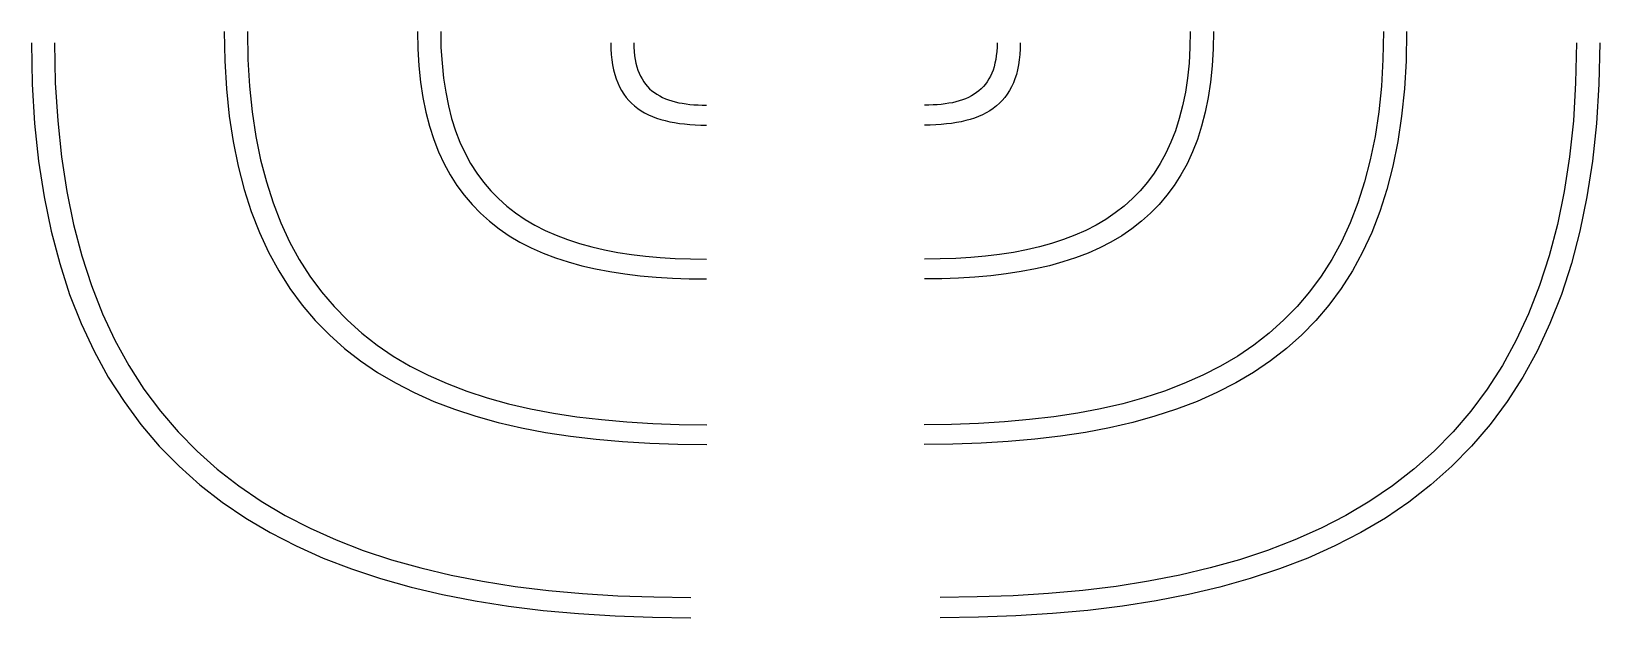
# Model space of a CAD drawing. Extents: x 56 to 159, y 84 to 123.
import ezdxf

# ---------------------------------------------------------------- set-up
doc = ezdxf.new("R2010")
doc.units = 0
doc.layers.add('LAYER_1', color=7, linetype='CONTINUOUS')

msp = doc.modelspace()

# ---------------------------------------------------------------- linework, layer by layer
at = {"layer": 'LAYER_1', "color": 7}
for points in [[(56.27, 121.8), (56.32, 119.09), (56.48, 116.5), (56.74, 114.02), (57.1, 111.67), (57.57, 109.42), (58.13, 107.29), (58.78, 105.26), (59.54, 103.35), (60.39, 101.53), (61.32, 99.82), (62.36, 98.22), (63.47, 96.71), (64.68, 95.29), (65.98, 93.97), (67.35, 92.75), (68.81, 91.61), (70.36, 90.56), (71.98, 89.6), (73.68, 88.73), (75.46, 87.93), (77.31, 87.22), (79.23, 86.58), (81.23, 86.02), (83.3, 85.53), (85.44, 85.12), (87.64, 84.77), (89.91, 84.49), (92.25, 84.28), (94.65, 84.13), (97.11, 84.04), (99.63, 84.01)], [(57.79, 121.8), (57.84, 119.18), (58, 116.68), (58.25, 114.3), (58.6, 112.02), (59.04, 109.86), (59.59, 107.8), (60.22, 105.84), (60.95, 103.99), (61.76, 102.25), (62.67, 100.6), (63.67, 99.04), (64.75, 97.59), (65.91, 96.22), (67.16, 94.95), (68.49, 93.77), (69.9, 92.67), (71.38, 91.66), (72.95, 90.73), (74.59, 89.89), (76.31, 89.12), (78.09, 88.43), (79.95, 87.82), (81.88, 87.28), (83.87, 86.81), (85.94, 86.41), (88.07, 86.07), (90.26, 85.8), (92.51, 85.6), (94.82, 85.45), (97.2, 85.37), (99.63, 85.34)], [(68.95, 122.56), (68.99, 120.62), (69.1, 118.77), (69.28, 116.99), (69.54, 115.31), (69.86, 113.7), (70.26, 112.17), (70.73, 110.71), (71.26, 109.34), (71.86, 108.04), (72.53, 106.81), (73.27, 105.65), (74.07, 104.56), (74.93, 103.55), (75.86, 102.6), (76.85, 101.71), (77.91, 100.89), (79.02, 100.14), (80.2, 99.44), (81.44, 98.81), (82.73, 98.23), (84.09, 97.72), (85.5, 97.26), (86.97, 96.85), (88.5, 96.5), (90.08, 96.19), (91.71, 95.94), (93.4, 95.74), (95.14, 95.59), (96.94, 95.48), (98.78, 95.41), (100.68, 95.39)], [(70.48, 122.56), (70.51, 120.71), (70.62, 118.95), (70.79, 117.26), (71.03, 115.65), (71.34, 114.12), (71.72, 112.67), (72.16, 111.28), (72.67, 109.97), (73.25, 108.73), (73.88, 107.56), (74.58, 106.46), (75.34, 105.43), (76.17, 104.46), (77.05, 103.56), (78, 102.71), (79, 101.93), (80.06, 101.21), (81.18, 100.55), (82.36, 99.95), (83.6, 99.4), (84.89, 98.91), (86.23, 98.47), (87.63, 98.08), (89.08, 97.75), (90.59, 97.46), (92.14, 97.22), (93.75, 97.03), (95.41, 96.88), (97.12, 96.78), (98.87, 96.72), (100.68, 96.7)], [(81.66, 122.56), (81.68, 121.4), (81.75, 120.29), (81.86, 119.23), (82.01, 118.21), (82.21, 117.25), (82.44, 116.33), (82.72, 115.46), (83.04, 114.64), (83.4, 113.86), (83.8, 113.12), (84.24, 112.43), (84.72, 111.78), (85.24, 111.17), (85.79, 110.6), (86.39, 110.07), (87.02, 109.58), (87.69, 109.12), (88.39, 108.71), (89.13, 108.33), (89.91, 107.98), (90.72, 107.67), (91.57, 107.4), (92.45, 107.15), (93.36, 106.94), (94.31, 106.76), (95.29, 106.61), (96.3, 106.49), (97.34, 106.4), (98.42, 106.33), (99.52, 106.29), (100.66, 106.28)], [(83.18, 122.56), (83.2, 121.49), (83.27, 120.47), (83.37, 119.49), (83.51, 118.56), (83.69, 117.67), (83.9, 116.83), (84.16, 116.03), (84.45, 115.27), (84.78, 114.55), (85.15, 113.88), (85.56, 113.24), (86, 112.64), (86.48, 112.08), (86.99, 111.56), (87.53, 111.07), (88.11, 110.62), (88.73, 110.2), (89.38, 109.82), (90.06, 109.47), (90.77, 109.15), (91.52, 108.87), (92.3, 108.61), (93.11, 108.39), (93.95, 108.19), (94.82, 108.03), (95.72, 107.89), (96.65, 107.78), (97.61, 107.69), (98.6, 107.63), (99.61, 107.6), (100.66, 107.59)], [(94.36, 121.8), (94.37, 121.41), (94.39, 121.04), (94.43, 120.69), (94.48, 120.36), (94.54, 120.04), (94.62, 119.73), (94.71, 119.44), (94.82, 119.17), (94.94, 118.91), (95.07, 118.67), (95.22, 118.44), (95.37, 118.22), (95.55, 118.02), (95.73, 117.83), (95.93, 117.66), (96.14, 117.49), (96.36, 117.34), (96.59, 117.2), (96.84, 117.08), (97.1, 116.96), (97.36, 116.86), (97.65, 116.77), (97.94, 116.69), (98.24, 116.62), (98.55, 116.56), (98.88, 116.51), (99.21, 116.47), (99.56, 116.44), (99.92, 116.42), (100.28, 116.4), (100.66, 116.4)], [(95.88, 121.8), (95.89, 121.51), (95.91, 121.23), (95.93, 120.96), (95.97, 120.7), (96.02, 120.46), (96.08, 120.23), (96.15, 120.01), (96.23, 119.81), (96.32, 119.61), (96.42, 119.43), (96.53, 119.25), (96.65, 119.09), (96.78, 118.93), (96.92, 118.79), (97.07, 118.66), (97.23, 118.53), (97.4, 118.42), (97.58, 118.32), (97.76, 118.22), (97.96, 118.13), (98.16, 118.06), (98.37, 117.99), (98.6, 117.93), (98.83, 117.87), (99.06, 117.83), (99.31, 117.79), (99.56, 117.76), (99.83, 117.73), (100.1, 117.72), (100.37, 117.71), (100.66, 117.71)], [(145.17, 122.56), (145.13, 120.71), (145.03, 118.95), (144.85, 117.26), (144.61, 115.65), (144.3, 114.12), (143.92, 112.67), (143.48, 111.28), (142.97, 109.97), (142.4, 108.73), (141.76, 107.56), (141.06, 106.46), (140.3, 105.43), (139.48, 104.46), (138.59, 103.56), (137.65, 102.71), (136.64, 101.93), (135.58, 101.21), (134.46, 100.55), (133.28, 99.95), (132.05, 99.4), (130.76, 98.91), (129.42, 98.47), (128.02, 98.08), (126.56, 97.75), (125.06, 97.46), (123.5, 97.22), (121.9, 97.03), (120.24, 96.88), (118.53, 96.78), (116.77, 96.72), (114.97, 96.7)], [(146.69, 122.56), (146.65, 120.62), (146.54, 118.77), (146.36, 116.99), (146.11, 115.31), (145.78, 113.7), (145.39, 112.17), (144.92, 110.71), (144.39, 109.34), (143.78, 108.04), (143.12, 106.81), (142.38, 105.65), (141.58, 104.56), (140.72, 103.55), (139.79, 102.6), (138.79, 101.71), (137.74, 100.89), (136.62, 100.14), (135.45, 99.44), (134.21, 98.81), (132.91, 98.23), (131.56, 97.72), (130.14, 97.26), (128.68, 96.85), (127.15, 96.5), (125.57, 96.19), (123.93, 95.94), (122.24, 95.74), (120.5, 95.59), (118.71, 95.48), (116.86, 95.41), (114.97, 95.39)], [(133.99, 122.56), (133.96, 121.4), (133.9, 120.29), (133.79, 119.23), (133.64, 118.21), (133.44, 117.25), (133.2, 116.33), (132.93, 115.46), (132.61, 114.64), (132.25, 113.86), (131.85, 113.12), (131.41, 112.43), (130.93, 111.78), (130.41, 111.17), (129.85, 110.6), (129.26, 110.07), (128.63, 109.58), (127.96, 109.12), (127.25, 108.71), (126.51, 108.33), (125.74, 107.98), (124.92, 107.67), (124.08, 107.4), (123.2, 107.15), (122.28, 106.94), (121.34, 106.76), (120.36, 106.61), (119.35, 106.49), (118.3, 106.4), (117.23, 106.33), (116.12, 106.29), (114.99, 106.28)], [(132.46, 122.56), (132.44, 121.49), (132.38, 120.47), (132.28, 119.49), (132.14, 118.56), (131.96, 117.67), (131.74, 116.83), (131.49, 116.03), (131.19, 115.27), (130.86, 114.55), (130.49, 113.88), (130.09, 113.24), (129.65, 112.64), (129.17, 112.08), (128.66, 111.56), (128.11, 111.07), (127.53, 110.62), (126.92, 110.2), (126.27, 109.82), (125.59, 109.47), (124.87, 109.15), (124.13, 108.87), (123.35, 108.61), (122.54, 108.39), (121.7, 108.19), (120.83, 108.03), (119.93, 107.89), (119, 107.78), (118.04, 107.69), (117.05, 107.63), (116.03, 107.6), (114.99, 107.59)], [(121.29, 121.8), (121.28, 121.41), (121.26, 121.04), (121.22, 120.69), (121.17, 120.36), (121.1, 120.04), (121.03, 119.73), (120.93, 119.44), (120.83, 119.17), (120.71, 118.91), (120.58, 118.67), (120.43, 118.44), (120.27, 118.22), (120.1, 118.02), (119.91, 117.83), (119.72, 117.66), (119.51, 117.49), (119.29, 117.34), (119.05, 117.2), (118.81, 117.08), (118.55, 116.96), (118.28, 116.86), (118, 116.77), (117.71, 116.69), (117.41, 116.62), (117.09, 116.56), (116.77, 116.51), (116.43, 116.47), (116.09, 116.44), (115.73, 116.42), (115.36, 116.4), (114.99, 116.4)], [(119.76, 121.8), (119.76, 121.51), (119.74, 121.23), (119.71, 120.96), (119.67, 120.7), (119.62, 120.46), (119.57, 120.23), (119.5, 120.01), (119.41, 119.81), (119.32, 119.61), (119.22, 119.43), (119.11, 119.25), (118.99, 119.09), (118.86, 118.93), (118.72, 118.79), (118.57, 118.66), (118.41, 118.53), (118.25, 118.42), (118.07, 118.32), (117.88, 118.22), (117.69, 118.13), (117.48, 118.06), (117.27, 117.99), (117.05, 117.93), (116.82, 117.87), (116.58, 117.83), (116.34, 117.79), (116.08, 117.76), (115.82, 117.73), (115.55, 117.72), (115.27, 117.71), (114.99, 117.71)], [(159.38, 121.8), (159.32, 119.09), (159.17, 116.5), (158.91, 114.02), (158.54, 111.67), (158.08, 109.42), (157.52, 107.29), (156.86, 105.26), (156.11, 103.35), (155.26, 101.53), (154.32, 99.82), (153.29, 98.22), (152.17, 96.71), (150.96, 95.29), (149.67, 93.97), (148.29, 92.75), (146.83, 91.61), (145.29, 90.56), (143.67, 89.6), (141.97, 88.73), (140.19, 87.93), (138.34, 87.22), (136.41, 86.58), (134.41, 86.02), (132.34, 85.53), (130.21, 85.12), (128, 84.77), (125.73, 84.49), (123.4, 84.28), (121, 84.13), (118.54, 84.04), (116.02, 84.01)], [(157.85, 121.8), (157.8, 119.18), (157.65, 116.68), (157.4, 114.3), (157.05, 112.02), (156.6, 109.86), (156.06, 107.8), (155.43, 105.84), (154.7, 103.99), (153.88, 102.25), (152.98, 100.6), (151.98, 99.04), (150.9, 97.59), (149.74, 96.22), (148.49, 94.95), (147.16, 93.77), (145.75, 92.67), (144.26, 91.66), (142.7, 90.73), (141.06, 89.89), (139.34, 89.12), (137.55, 88.43), (135.7, 87.82), (133.77, 87.28), (131.77, 86.81), (129.71, 86.41), (127.58, 86.07), (125.39, 85.8), (123.14, 85.6), (120.82, 85.45), (118.45, 85.37), (116.02, 85.34)]]:
    msp.add_lwpolyline(points, dxfattribs=at)

doc.saveas('drawing.dxf')
